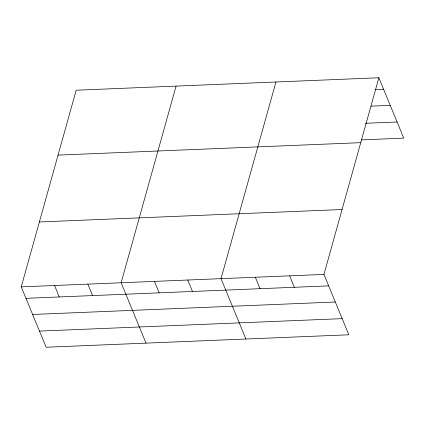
<?xml version="1.0" encoding="UTF-8"?>
<svg xmlns="http://www.w3.org/2000/svg" width="425" height="425" viewBox="0 0 425 425"><rect width="100%" height="100%" fill="white"/><g stroke="black" fill="none" stroke-linecap="round" stroke-linejoin="round"><path stroke-width="0.64" d="M378.866 77.759L323.94 274.417L348.819 334.783L46.134 347.241L21.25 286.87L76.181 90.217L378.866 77.759L403.75 138.13L361.532 139.867M176.067 86.105L121.136 282.763L146.019 343.129M275.953 81.993L221.021 278.651L245.905 339.017M375.009 89.563L383.589 89.213M371.11 106.144L390.24 105.358M365.431 123.287L397.099 121.986M58.055 155.109L360.74 142.657M39.376 221.972L342.067 209.52M21.25 286.87L323.94 274.417M25.973 298.323L328.658 285.871M32.624 314.468L335.309 302.01M39.477 331.096L342.168 318.644M289.632 275.825L294.355 287.279M255.329 277.238L260.047 288.692M187.728 280.022L192.451 291.476M154.434 281.392L159.152 292.841M87.842 284.128L92.56 295.582M54.543 285.499L59.266 296.953"/></g></svg>
